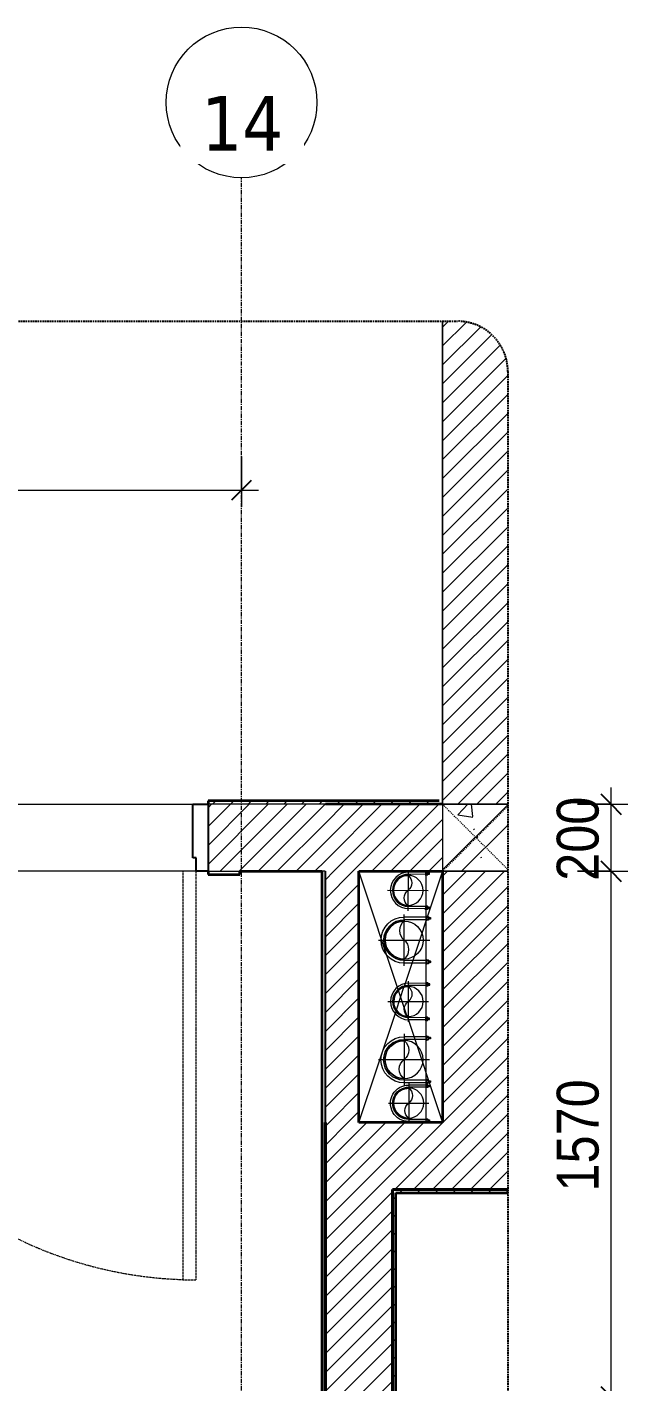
# Model space of a CAD drawing. Header units: millimetres. Extents: x 74302 to 149682, y -1785 to 49068.
# Drawn here: x 126395 to 128188, y 19762 to 23808 of the extents above; entities that cross this region are included whole.
import ezdxf

# ---------------------------------------------------------------- set-up
doc = ezdxf.new("R2010")
doc.units = ezdxf.units.MM
for name, pattern in [('Dash', [6, 3, -3]), ('Dash - Tight', [4.5, 3, -1.5]), ('Grid Line', [22.225, 12.7, -3.175, 3.175, -3.175]), ('Hidden', [7.14375, 4.7625, -2.38125]), ('IMPORT-CENTER _3_', [10.16, 6.35, -1.27, 1.27, -1.27])]:
    doc.linetypes.add(name, pattern=pattern)
for name, color, linetype, lineweight in [('0-3', 90, 'Continuous', 5), ('0-4', 7, 'Continuous', 18), ('A-ANNO-DIMS', 211, 'Continuous', 9), ('A-ANNO-DIMS-50', 211, 'Continuous', 9), ('A-DETL-GENF-2', 92, 'Dash - Tight', 18), ('A-DETL-GENF-3', 92, 'Hidden', 25), ('A-DOOR', 31, 'Continuous', 18), ('A-DOOR-FRAM', 31, 'Continuous', 25), ('A-FLOR', 192, 'Continuous', 18), ('A-WALL', 113, 'Continuous', 18), ('A-WALL-3', 113, 'Continuous', 35), ('A-WALL-PATT-2', 7, 'Continuous', 18), ('A-WALL-PATT-3', 111, 'Continuous', 18), ('G-IMPT', 8, 'Continuous', 18), ('G-IMPT-3', 8, 'IMPORT-CENTER _3_', 18), ('I-FURN', 30, 'Continuous', 18), ('I-FURN-1', 253, 'Continuous', 18), ('I-WALL-1', 250, 'Continuous', 35), ('I-WALL-3', 2, 'Continuous', 35), ('M-EQPM', 50, 'Continuous', 18), ('S-COLS', 52, 'Continuous', 18), ('S-COLS-1', 9, 'Continuous', 18), ('S-COLS-3', 52, 'Dash', 18), ('S-COLS-HDLN', 52, 'Dash', 18), ('S-GRID-1', 1, 'Grid Line', 9), ('S-GRID-IDEN', 1, 'Continuous', 9)]:
    doc.layers.add(name, color=color, linetype=linetype, lineweight=lineweight)
doc.styles.add('Tahoma_B', font='tahomabd.ttf', dxfattribs={"height": 162.5})
doc.styles.add('UTM Avo', font='', dxfattribs={"width": 0.9, "height": 125})
doc.styles.get('UTM Avo').set_extended_font_data('UTM Avo')
doc.dimstyles.new('1_Dim_chi_tiet_2_5', dxfattribs={"dimscale": 304.8, "dimtxt": 124.912619, "dimasz": 0.19685, "dimexe": 0.164042, "dimexo": 0.0625, "dimgap": 0.016404, "dimtad": 1, "dimdec": 0, "dimrnd": 5, "dimzin": 0, "dimdsep": 46, "dimtxsty": 'UTM Avo', "dimblk1": 'OBLIQUE', "dimblk2": 'OBLIQUE', "dimsah": 1, "dimcen": 0.09, "dimdle": 0.164042, "dimazin": 0, "dimtfac": 1, "dimtdec": 4, "dimtix": 1, "dimtmove": 0, "dimatfit": 3, "dimfxl": 0.328084, "dimfxlon": 1, "dimtvp": 1, "dimtolj": 1, "dimtzin": 0, "dimarcsym": 2})
pattern_1 = [(45, (0, 0), (-26.516504, 26.516504), [])]
pattern_2 = [(45, (8782.8, 0), (-28.284271, 28.284271), [])]
pattern_3 = [(50, (8782.8, 0), (364.3679, -31.8783), [38.1, -419.1]), (355, (8782.8, 0), (-70.4859, 382.1133), [30.48, -335.28]), (100.451, (8813.16, -2.66), (293.885, 350.2334), [32.38, -356.18]), (46.184, (8782.8, 101.6), (542.1585, -84.0858), [57.15, -628.65]), (96.636, (8828, 94.6), (474.805, 494.8554), [48.57, -534.27]), (351.184, (8782.8, 101.6), (474.8102, 494.85), [45.72, -502.92]), (21, (8833.6, 76.2), (303.2285, -204.53046), [38.1, -419.1]), (326, (8833.6, 76.2), (123.6039, 368.376), [30.48, -335.28]), (71.451, (8858.87, 59.16), (426.8341, 163.8427), [32.38, -356.18]), (37.5, (8782.8, 0), (6.17665, 169.11015), [3.353, -327.863, 3.353, -337.007, -336.55]), (37.5, (8782.8, 0), (6.17665, 169.11015), [-671.576, 3.353, -333.197]), (7.5, (8782.8, 0), (133.63888, 200.3615), [3.353, -190.703, 3.353, -320.243, -128.27]), (7.5, (8782.8, 0), (133.63888, 200.3615), [-517.652, 3.353, -124.917]), (327.5, (8669.52, 0), (271.18182, -11.45836), [3.353, -123.647, 3.353, -392.887, -525.78]), (327.5, (8669.52, 0), (271.18182, -11.45836), [-523.24, 3.353, -522.427]), (317.5, (8618.72, 0), (296.2585, 50.85285), [3.353, -161.747, 3.353, -259.791, -373.38]), (317.5, (8618.72, 0), (296.2585, 50.85285), [-428.244, 3.353, -370.027]), (45, (8782.8, 0), (-125.72359, 125.72359), []), (45, (8782.8, 190.5), (-125.72359, 125.72359), [])]

# ---------------------------------------------------------------- blocks, each defined once
blk = doc.blocks.new('TU QUAN AO-SUITE ROOM_3 - TU QUAN AO-SUITE ROOM_3-850635-TKCS_SẢNH - BẬC CẤP 5 - MẶT BẰNG')
at = {"layer": 'I-FURN-1'}
for p, q in [((-550, 1500), (-215.3, 1500)), ((-215.3, 1500), (-550, 1500)), ((-215.3, 1476), (-526, 1476)), ((-526, 1476), (-526, 600)), ((-526, 1476), (-526, 24)), ((-287, 576), (-287, 1476)), ((-263, 576), (-263, 1476)), ((-480.1, 1386.9), (-480.1, 1398.9)), ((-480.1, 1398.9), (-215.3, 1398.9)), ((-480.1, 1386.9), (-480.1, 1398.9)), ((-215.3, 1386.9), (-480.1, 1386.9)), ((-480.1, 1320.5), (-480.1, 1332.5)), ((-480.1, 1332.5), (-215.3, 1332.5)), ((-480.1, 1320.5), (-480.1, 1332.5)), ((-215.3, 1320.5), (-480.1, 1320.5)), ((-478.3, 1178.1), (-215.3, 1248.6)), ((-215.3, 1236.2), (-475.2, 1166.5)), ((-475.2, 1166.5), (-478.3, 1178.1)), ((-478.3, 1086.9), (-215.3, 1157.4)), ((-215.3, 1145), (-475.2, 1075.3)), ((-475.2, 1075.3), (-478.3, 1086.9)), ((-480.1, 1035.3), (-480.1, 1047.3)), ((-480.1, 1047.3), (-215.3, 1047.3)), ((-480.1, 1035.3), (-480.1, 1047.3)), ((-215.3, 1035.3), (-480.1, 1035.3)), ((-480.1, 965.8), (-480.1, 977.8)), ((-480.1, 977.8), (-215.3, 977.8)), ((-480.1, 965.8), (-480.1, 977.8)), ((-215.3, 965.8), (-480.1, 965.8)), ((-480.1, 908.6), (-480.1, 920.6)), ((-480.1, 920.6), (-215.3, 920.6)), ((-480.1, 908.6), (-480.1, 920.6)), ((-215.3, 908.6), (-480.1, 908.6)), ((-475.2, 865.5), (-478.3, 853.9)), ((-478.3, 853.9), (-215.3, 783.4)), ((-215.3, 795.8), (-475.2, 865.5)), ((-478.3, 603.1), (-215.3, 673.6)), ((-215.3, 661.2), (-475.2, 591.5)), ((-526, 24), (-526, 600)), ((-475.2, 591.5), (-478.3, 603.1)), ((-478.3, 511.9), (-215.3, 582.4)), ((-215.3, 570), (-475.2, 500.3)), ((-287, 24), (-287, 576)), ((-263, 24), (-263, 576)), ((-475.2, 500.3), (-478.3, 511.9)), ((-478.3, 423.1), (-215.3, 493.6)), ((-215.3, 481.2), (-475.2, 411.5)), ((-475.2, 411.5), (-478.3, 423.1)), ((-480.1, 368.4), (-480.1, 356.4)), ((-215.3, 368.4), (-480.1, 368.4)), ((-480.1, 356.4), (-215.3, 356.4)), ((-480.1, 311.2), (-480.1, 299.2)), ((-215.3, 311.2), (-480.1, 311.2)), ((-480.1, 299.2), (-215.3, 299.2)), ((-480.1, 241.7), (-480.1, 229.7)), ((-215.3, 241.7), (-480.1, 241.7)), ((-480.1, 229.7), (-215.3, 229.7)), ((-475.2, 192.7), (-478.3, 181.1)), ((-478.3, 181.1), (-215.3, 110.6)), ((-215.3, 123), (-475.2, 192.7)), ((-526, 24), (-215.3, 24))]:
    blk.add_line(p, q, dxfattribs=at)
blk = doc.blocks.new('NCV_TKTC_TANG 1_rvt-4-TKCS_SẢNH - BẬC CẤP 5 - MẶT BẰNG')
at = {"layer": 'A-WALL-PATT-2'}
h = blk.add_hatch(dxfattribs=at)
h.set_pattern_fill('FP_4', color=256, style=0, pattern_type=2)
h.set_pattern_definition(pattern_1)
h.paths.add_polyline_path([(119047.3, 20326.9), (119047.3, 20336.9), (118702.6, 20336.9), (118702.6, 20326.9), (118712.6, 20326.9)])
h = blk.add_hatch(dxfattribs=at)
h.set_pattern_fill('FP_4', color=256, style=0, pattern_type=2)
h.set_pattern_definition(pattern_1)
h.paths.add_polyline_path([(118712.6, 17436.9), (118712.6, 20326.9), (118702.6, 20326.9), (118702.6, 17436.9)])
h = blk.add_hatch(dxfattribs=at)
h.set_pattern_fill('FP_4', color=256, style=0, pattern_type=2)
h.set_pattern_definition(pattern_1)
h.paths.add_polyline_path([(119047.3, 17436.9), (119047.3, 17446.9), (118712.6, 17446.9), (118712.6, 17436.9)])
at = {"layer": 'I-WALL-1'}
for p, q in [((119047.3, 20336.9), (118702.6, 20336.9)), ((118702.6, 20336.9), (118702.6, 20326.9)), ((118702.6, 20326.9), (118702.6, 17436.9)), ((118712.6, 20326.9), (119047.3, 20326.9)), ((118712.6, 17446.9), (118712.6, 20326.9)), ((119047.3, 17446.9), (118712.6, 17446.9)), ((118702.6, 17436.9), (118712.6, 17436.9)), ((118712.6, 17436.9), (119047.3, 17436.9))]:
    blk.add_line(p, q, dxfattribs=at)
at = {"layer": 'I-FURN'}
blk.add_blockref('TU QUAN AO-SUITE ROOM_3 - TU QUAN AO-SUITE ROOM_3-850635-TKCS_SẢNH - BẬC CẤP 5 - MẶT BẰNG', (119262.6, 17446.9), dxfattribs=at)
blk = doc.blocks.new('TKTC_XREF_251221_MB TANG 1 - TKTC_XREF_260130_MB TANG 1_dwg_CUM U_DN100-4202112-TKCS_SẢNH - BẬC CẤP 5 - MẶT BẰNG')
at = {"layer": 'G-IMPT'}
blk.add_hatch(color=256, dxfattribs=at).paths.add_polyline_path([(0, 61), (0, 57), (14.8, 55.1), (28.5, 49.4), (40.3, 40.3), (49.4, 28.5), (55.1, 14.8), (57, 0), (55.1, -14.8), (49.4, -28.5), (40.3, -40.3), (28.5, -49.4), (14.8, -55.1), (0, -57), (0, -61), (15.8, -58.9), (30.5, -52.8), (43.1, -43.1), (52.8, -30.5), (58.9, -15.8), (61, 0), (58.9, 15.8), (52.8, 30.5), (43.1, 43.1), (30.5, 52.8), (15.8, 58.9)])
for p, q in [((-79.1, 66.6), (-79.1, 63.4)), ((-76.6, 66.6), (-76.6, 63.4)), ((-74.6, 66.6), (-74.6, 63.4)), ((-72.7, 69.3), (-72.7, 60.7)), ((-66.9, 67.9), (-71.7, 67.9)), ((-66.9, 62.1), (-71.7, 62.1)), ((-65, 69), (0, 69)), ((-79.1, -63.4), (-79.1, -66.6)), ((-76.6, -63.4), (-76.6, -66.6)), ((-74.6, -63.4), (-74.6, -66.6)), ((-72.7, -60.7), (-72.7, -69.3)), ((-66.9, -62.1), (-71.7, -62.1)), ((-66.9, -67.9), (-71.7, -67.9)), ((-65, -69), (0, -69))]:
    blk.add_line(p, q, dxfattribs=at)
at = {"layer": 'G-IMPT', "flags": 128}
for points in [[(-72.7, 67.6), (-78.1, 67.6), (-78.1, 62.4), (-72.7, 62.4)], [(-71.7, 59.2), (-66.9, 59.2), (-66.9, 70.8), (-71.7, 70.8)], [(-66.9, 70.8), (-66.9, 72.7), (-65, 72.7), (-65, 57.3), (-66.9, 57.3), (-66.9, 59.2)], [(-65, 61), (0, 61), (0, 57)], [(-72.7, -62.4), (-78.1, -62.4), (-78.1, -67.6), (-72.7, -67.6)], [(-71.7, -70.8), (-66.9, -70.8), (-66.9, -59.2), (-71.7, -59.2)], [(-66.9, -59.2), (-66.9, -57.3), (-65, -57.3), (-65, -72.7), (-66.9, -72.7), (-66.9, -70.8)], [(-65, -61), (0, -61), (0, -57)]]:
    blk.add_lwpolyline(points, dxfattribs=at)
at = {"layer": 'G-IMPT'}
for centre, radius, start, end in [((-78.1, 66.6), 0.96, 90, 180), ((-78.1, 63.4), 0.96, 180, 270), ((-71.1, 69.3), 1.56, 112.6199, 247.3801), ((-67.9, 65), 4.8, 143.1301, 216.8699), ((-71.1, 60.7), 1.56, 112.6199, 247.3801), ((0, 0), 69, 270, 90), ((0, 0), 61, 270, 90), ((0, 0), 57, 270, 90), ((-78.1, -63.4), 0.96, 90, 180), ((-78.1, -66.6), 0.96, 180, 270), ((-71.1, -60.7), 1.56, 112.6199, 247.3801), ((-67.9, -65), 4.8, 143.1301, 216.8699), ((-71.1, -69.3), 1.56, 112.6199, 247.3801)]:
    blk.add_arc(centre, radius, start, end, dxfattribs=at)
blk = doc.blocks.new('TKTC_XREF_251221_MB TANG 1 - TKTC_XREF_260130_MB TANG 1_dwg_$cc-4202113-TKCS_SẢNH - BẬC CẤP 5 - MẶT BẰNG')
at = {"layer": 'G-IMPT'}
blk.add_circle((0, 0), 0.5, dxfattribs=at)
for centre, radius, start, end in [((0, 0), 0.5, 90, 270), ((0.188, 0.25), 0.313, 126.8699, 233.1301), ((-0.188, -0.25), 0.313, 306.8699, 53.1301)]:
    blk.add_arc(centre, radius, start, end, dxfattribs=at)
at = {"layer": 'G-IMPT-3'}
for p, q in [((0, -0.634), (0, 0.673)), ((-0.673, 0), (0.673, 0))]:
    blk.add_line(p, q, dxfattribs=at)
blk = doc.blocks.new('TKTC_XREF_251221_MB TANG 1 - TKTC_XREF_260130_MB TANG 1_dwg_$cc-4202114-TKCS_SẢNH - BẬC CẤP 5 - MẶT BẰNG')
at = {"layer": 'G-IMPT'}
blk.add_circle((0, 0), 0.5, dxfattribs=at)
for centre, radius, start, end in [((0, 0), 0.5, 90, 270), ((0.188, 0.25), 0.313, 126.8699, 233.1301), ((-0.188, -0.25), 0.313, 306.8699, 53.1301)]:
    blk.add_arc(centre, radius, start, end, dxfattribs=at)
at = {"layer": 'G-IMPT-3'}
for p, q in [((0, -0.673), (0, 0.673)), ((-0.673, 0), (0.673, 0))]:
    blk.add_line(p, q, dxfattribs=at)
blk = doc.blocks.new('TKTC_XREF_251221_MB TANG 1 - TKTC_XREF_260130_MB TANG 1_dwg_CUM U_DN100-4202115-TKCS_SẢNH - BẬC CẤP 5 - MẶT BẰNG')
at = {"layer": 'G-IMPT'}
blk.add_hatch(color=256, dxfattribs=at).paths.add_polyline_path([(0, -61), (0, -57), (14.8, -55.1), (28.5, -49.4), (40.3, -40.3), (49.4, -28.5), (55.1, -14.8), (57, 0), (55.1, 14.8), (49.4, 28.5), (40.3, 40.3), (28.5, 49.4), (14.8, 55.1), (0, 57), (0, 61), (15.8, 58.9), (30.5, 52.8), (43.1, 43.1), (52.8, 30.5), (58.9, 15.8), (61, 0), (58.9, -15.8), (52.8, -30.5), (43.1, -43.1), (30.5, -52.8), (15.8, -58.9)])
for p, q in [((-79.1, 66.6), (-79.1, 63.4)), ((-76.6, 66.6), (-76.6, 63.4)), ((-74.6, 66.6), (-74.6, 63.4)), ((-72.7, 69.3), (-72.7, 60.7)), ((-66.9, 67.9), (-71.7, 67.9)), ((-66.9, 62.1), (-71.7, 62.1)), ((-65, 69), (0, 69)), ((-79.1, -63.4), (-79.1, -66.6)), ((-76.6, -63.4), (-76.6, -66.6)), ((-74.6, -63.4), (-74.6, -66.6)), ((-72.7, -60.7), (-72.7, -69.3)), ((-66.9, -62.1), (-71.7, -62.1)), ((-66.9, -67.9), (-71.7, -67.9)), ((-65, -69), (0, -69))]:
    blk.add_line(p, q, dxfattribs=at)
at = {"layer": 'G-IMPT', "flags": 128}
for points in [[(-72.7, 67.6), (-78.1, 67.6), (-78.1, 62.4), (-72.7, 62.4)], [(-71.7, 59.2), (-66.9, 59.2), (-66.9, 70.8), (-71.7, 70.8)], [(-66.9, 70.8), (-66.9, 72.7), (-65, 72.7), (-65, 57.3), (-66.9, 57.3), (-66.9, 59.2)], [(-65, 61), (0, 61), (0, 57)], [(-72.7, -62.4), (-78.1, -62.4), (-78.1, -67.6), (-72.7, -67.6)], [(-71.7, -70.8), (-66.9, -70.8), (-66.9, -59.2), (-71.7, -59.2)], [(-66.9, -59.2), (-66.9, -57.3), (-65, -57.3), (-65, -72.7), (-66.9, -72.7), (-66.9, -70.8)], [(-65, -61), (0, -61), (0, -57)]]:
    blk.add_lwpolyline(points, dxfattribs=at)
at = {"layer": 'G-IMPT'}
for centre, radius, start, end in [((-78.1, 66.6), 0.96, 90, 180), ((-78.1, 63.4), 0.96, 180, 270), ((-71.1, 69.3), 1.56, 112.6199, 247.3801), ((-67.9, 65), 4.8, 143.1301, 216.8699), ((-71.1, 60.7), 1.56, 112.6199, 247.3801), ((0, 0), 69, 270, 90), ((0, 0), 61, 270, 90), ((0, 0), 57, 270, 90), ((-78.1, -63.4), 0.96, 90, 180), ((-78.1, -66.6), 0.96, 180, 270), ((-71.1, -60.7), 1.56, 112.6199, 247.3801), ((-67.9, -65), 4.8, 143.1301, 216.8699), ((-71.1, -69.3), 1.56, 112.6199, 247.3801)]:
    blk.add_arc(centre, radius, start, end, dxfattribs=at)
blk = doc.blocks.new('TKTC_XREF_251221_MB TANG 1 - TKTC_XREF_260130_MB TANG 1_dwg_$cc-4202111-TKCS_SẢNH - BẬC CẤP 5 - MẶT BẰNG')
at = {"layer": 'G-IMPT'}
blk.add_circle((0, 0), 0.5, dxfattribs=at)
for centre, radius, start, end in [((0, 0), 0.5, 90, 270), ((0.188, 0.25), 0.313, 126.8699, 233.1301), ((-0.188, -0.25), 0.313, 306.8699, 53.1301)]:
    blk.add_arc(centre, radius, start, end, dxfattribs=at)
at = {"layer": 'G-IMPT-3'}
for p, q in [((0, -0.673), (0, 0.673)), ((-0.673, 0), (0.673, 0))]:
    blk.add_line(p, q, dxfattribs=at)
blk = doc.blocks.new('TKTC_XREF_251221_MB TANG 1 - TKTC_XREF_260130_MB TANG 1_dwg_$cc-4202116-TKCS_SẢNH - BẬC CẤP 5 - MẶT BẰNG')
at = {"layer": 'G-IMPT'}
blk.add_circle((0, 0), 0.5, dxfattribs=at)
for centre, radius, start, end in [((0, 0), 0.5, 90, 270), ((0.188, 0.25), 0.313, 126.8699, 233.1301), ((-0.188, -0.25), 0.313, 306.8699, 53.1301)]:
    blk.add_arc(centre, radius, start, end, dxfattribs=at)
at = {"layer": 'G-IMPT-3'}
for p, q in [((0, -0.673), (0, 0.673)), ((-0.673, 0), (0.673, 0))]:
    blk.add_line(p, q, dxfattribs=at)
blk = doc.blocks.new('TKTC_XREF_251221_MB TANG 1 - TKTC_XREF_260130_MB TANG 1_dwg_CUM U_DN100-V46-TKCS_SẢNH - BẬC CẤP 5 - MẶT BẰNG')
at = {"layer": 'G-IMPT'}
blk.add_hatch(color=256, dxfattribs=at).paths.add_polyline_path([(0, -61), (0, -57), (14.8, -55.1), (28.5, -49.4), (40.3, -40.3), (49.4, -28.5), (55.1, -14.8), (57, 0), (54.6, 15.9), (49.4, 28.5), (40.3, 40.3), (28.5, 49.4), (14.8, 55.1), (0, 57), (0, 61), (15.8, 58.9), (30.5, 52.8), (43.1, 43.1), (52.8, 30.5), (58.9, 15.8), (61, 0), (58.9, -15.8), (52.8, -30.5), (43.1, -43.1), (30.5, -52.8), (15.8, -58.9)])
for p, q in [((-79.1, 66.6), (-79.1, 63.4)), ((-76.6, 66.6), (-76.6, 63.4)), ((-74.6, 66.6), (-74.6, 63.4)), ((-72.7, 69.3), (-72.7, 60.7)), ((-66.9, 67.9), (-71.7, 67.9)), ((-66.9, 62.1), (-71.7, 62.1)), ((-65, 69), (0, 69)), ((-79.1, -63.4), (-79.1, -66.6)), ((-76.6, -63.4), (-76.6, -66.6)), ((-74.6, -63.4), (-74.6, -66.6)), ((-72.7, -60.7), (-72.7, -69.3)), ((-66.9, -62.1), (-71.7, -62.1)), ((-66.9, -67.9), (-71.7, -67.9)), ((-66.9, -72.6), (-66.9, -70.8)), ((-65, -69), (0, -69))]:
    blk.add_line(p, q, dxfattribs=at)
at = {"layer": 'G-IMPT', "flags": 128}
for points in [[(-72.7, 67.6), (-78.1, 67.6), (-78.1, 62.4), (-72.7, 62.4)], [(-71.7, 59.2), (-66.9, 59.2), (-66.9, 70.8), (-71.7, 70.8)], [(-66.9, 70.8), (-66.9, 72.7), (-65, 72.7), (-65, 57.3), (-66.9, 57.3), (-66.9, 59.2)], [(-65, 61), (0, 61), (0, 57)], [(-72.7, -62.4), (-78.1, -62.4), (-78.1, -67.6), (-72.7, -67.6)], [(-71.7, -70.8), (-66.9, -70.8), (-66.9, -59.2), (-71.7, -59.2)], [(-66.9, -59.2), (-66.9, -57.3), (-65, -57.3), (-65, -72.6)], [(-65, -61), (0, -61), (0, -57)]]:
    blk.add_lwpolyline(points, dxfattribs=at)
at = {"layer": 'G-IMPT'}
for centre, radius, start, end in [((-78.1, 66.6), 0.96, 90, 180), ((-78.1, 63.4), 0.96, 180, 270), ((-71.1, 69.3), 1.56, 112.6199, 247.3801), ((-67.9, 65), 4.8, 143.1301, 216.8699), ((-71.1, 60.7), 1.56, 112.6199, 247.3801), ((0, 0), 69, 270, 90), ((0, 0), 61, 270, 90), ((0, 0), 57, 270, 90), ((-78.1, -63.4), 0.96, 90, 180), ((-78.1, -66.6), 0.96, 180, 270), ((-71.1, -60.7), 1.56, 112.6199, 247.3801), ((-67.9, -65), 4.8, 143.1301, 216.8699), ((-71.1, -69.3), 1.56, 112.6199, 247.3801)]:
    blk.add_arc(centre, radius, start, end, dxfattribs=at)
blk = doc.blocks.new('TKTC_XREF_251221_MB TANG 1 - TKTC_XREF_260130_MB TANG 1_dwg_$cc-4202121-TKCS_SẢNH - BẬC CẤP 5 - MẶT BẰNG')
at = {"layer": 'G-IMPT'}
blk.add_circle((0, 0), 0.5, dxfattribs=at)
for centre, radius, start, end in [((0, 0), 0.5, 90, 270), ((0.188, 0.25), 0.313, 126.8699, 233.1301), ((-0.188, -0.25), 0.313, 306.8699, 53.1301)]:
    blk.add_arc(centre, radius, start, end, dxfattribs=at)
at = {"layer": 'G-IMPT-3'}
for p, q in [((0, -0.673), (0, 0.645)), ((-0.673, 0), (0.673, 0))]:
    blk.add_line(p, q, dxfattribs=at)
blk = doc.blocks.new('TKTC_XREF_251221_MB TANG 1 - TKTC_XREF_260130_MB TANG 1_dwg-4202109-TKCS_SẢNH - BẬC CẤP 5 - MẶT BẰNG')
at = {"layer": 'G-IMPT'}
blk.add_line((-84299.2, -380809.7), (-84299.2, -380059.8), dxfattribs=at)
at = {"layer": 'G-IMPT', "flags": 128}
blk.add_lwpolyline([(-84299.2, -380059.8), (-84349, -380059.8), (-84349, -380809.7)], dxfattribs=at)
at = {"extrusion": (0, 0, -1)}
for name, p, xscale, yscale, zscale, rotation in [('TKTC_XREF_251221_MB TANG 1 - TKTC_XREF_260130_MB TANG 1_dwg_$cc-4202113-TKCS_SẢNH - BẬC CẤP 5 - MẶT BẰNG', (84402.6, -380116.8), 90.00000000005107, 90.00000000005107, -90.00000000005109, 180.3740267799373), ('TKTC_XREF_251221_MB TANG 1 - TKTC_XREF_260130_MB TANG 1_dwg_CUM U_DN100-4202115-TKCS_SẢNH - BẬC CẤP 5 - MẶT BẰNG', (84413.8, -380265.2), 0.9974999999999965, 0.9974999999999965, -0.9974999999999965, 0.0009913385626578414), ('TKTC_XREF_251221_MB TANG 1 - TKTC_XREF_260130_MB TANG 1_dwg_$cc-4202116-TKCS_SẢNH - BẬC CẤP 5 - MẶT BẰNG', (84402, -380448.6), 90.00000000005107, 90.00000000005107, -90.00000000005109, 180.3740267799373), ('TKTC_XREF_251221_MB TANG 1 - TKTC_XREF_260130_MB TANG 1_dwg_$cc-4202111-TKCS_SẢNH - BẬC CẤP 5 - MẶT BẰNG', (84414.3, -380621.9), 113.7150000000091, 113.7150000000091, -113.7150000000091, 179.9990086636432), ('TKTC_XREF_251221_MB TANG 1 - TKTC_XREF_260130_MB TANG 1_dwg_CUM U_DN100-4202115-TKCS_SẢNH - BẬC CẤP 5 - MẶT BẰNG', (84414.3, -380622.8), 0.9975000000000005, 0.9975000000000005, -0.9975000000000005, 0.000991338195008684), ('TKTC_XREF_251221_MB TANG 1 - TKTC_XREF_260130_MB TANG 1_dwg_$cc-4202121-TKCS_SẢNH - BẬC CẤP 5 - MẶT BẰNG', (84400.4, -380751.8), 89.77500000000572, 89.77500000000572, -89.77500000000572, 180.0009685526747), ('TKTC_XREF_251221_MB TANG 1 - TKTC_XREF_260130_MB TANG 1_dwg_CUM U_DN100-V46-TKCS_SẢNH - BẬC CẤP 5 - MẶT BẰNG', (84400.4, -380752.5), 0.7875000000000006, 0.7875000000000006, -0.7875000000000006, 0.002951227274326912)]:
    blk.add_blockref(name, p, dxfattribs=dict(at, xscale=xscale, yscale=yscale, zscale=zscale, rotation=rotation))
for name, p, xscale, yscale, zscale, rotation in [('TKTC_XREF_251221_MB TANG 1 - TKTC_XREF_260130_MB TANG 1_dwg_CUM U_DN100-4202112-TKCS_SẢNH - BẬC CẤP 5 - MẶT BẰNG', (-84400.7, -380116.8), 0.7894736842105242, 0.7894736842105242, 0.7894736842105242, 179.6259732184666), ('TKTC_XREF_251221_MB TANG 1 - TKTC_XREF_260130_MB TANG 1_dwg_$cc-4202114-TKCS_SẢNH - BẬC CẤP 5 - MẶT BẰNG', (-84413.8, -380265.2), 113.7150000000092, 113.7150000000092, 113.7150000000092, 359.9990086636432), ('TKTC_XREF_251221_MB TANG 1 - TKTC_XREF_260130_MB TANG 1_dwg_CUM U_DN100-4202112-TKCS_SẢNH - BẬC CẤP 5 - MẶT BẰNG', (-84400.1, -380448.6), 0.7894736842105242, 0.7894736842105242, 0.7894736842105242, 179.6259732184666)]:
    blk.add_blockref(name, p, dxfattribs=dict(xscale=xscale, yscale=yscale, zscale=zscale, rotation=rotation))
blk = doc.blocks.new('TKTC_XREF_251221_MB TANG 1 - TKTC_XREF_251221_MB TANG 1-2038492-TKCS_SẢNH - BẬC CẤP 5 - MẶT BẰNG')
blk.add_blockref('TKTC_XREF_251221_MB TANG 1 - TKTC_XREF_260130_MB TANG 1_dwg-4202109-TKCS_SẢNH - BẬC CẤP 5 - MẶT BẰNG', (169499.1, 384109.7))
blk = doc.blocks.new('FD_01 - FD_01-1200x2200mm-1787918-TKCS_SẢNH - BẬC CẤP 5 - MẶT BẰNG')
at = {"layer": 'A-DETL-GENF-2'}
for p, q in [((610, -100), (570, -100)), ((570, -100), (570, -1320)), ((610, -1320), (610, -100)), ((570, -1320), (610, -1320))]:
    blk.add_line(p, q, dxfattribs=at)
blk.add_arc((610, -100), 1220, 180, 268.1211, dxfattribs=at)
at = {"layer": 'A-DOOR-FRAM'}
for p, q in [((-645, 100), (-600, 100)), ((-645, -100), (-645, 100)), ((-600, 100), (-600, -60)), ((600, 100), (645, 100)), ((600, -60), (600, 100)), ((645, 100), (645, -100)), ((-600, -60), (-610, -60)), ((-610, -60), (-610, -100)), ((610, -60), (600, -60)), ((610, -100), (610, -60)), ((-610, -100), (-645, -100)), ((645, -100), (610, -100))]:
    blk.add_line(p, q, dxfattribs=at)
blk = doc.blocks.new('G1_SOF - BO TRU - 200x200-V49-TKCS_SẢNH - BẬC CẤP 5 - MẶT BẰNG')
at = {"layer": 'S-COLS-HDLN'}
for p, q in [((-94.7, -94.7), (100, 100)), ((100, -100), (-94.7, 94.7))]:
    blk.add_line(p, q, dxfattribs=at)
blk = doc.blocks.new('BORDER VIEW - BORDER VIEW-2199643-TKCS_SẢNH - BẬC CẤP 5 - MẶT BẰNG')
at = {"layer": 'A-DETL-GENF-3'}
for p, q in [((150, 6502.6), (3753.8, 6502.6)), ((3903.8, 6352.6), (3903.8, 150))]:
    blk.add_line(p, q, dxfattribs=at)
blk.add_arc((3753.8, 6352.6), 150, 0, 90, dxfattribs=at)
blk = doc.blocks.new('Grid - M_Grid Head - Circle-353313-TKCS_SẢNH - BẬC CẤP 5 - MẶT BẰNG')
at = {"layer": 'S-GRID-IDEN'}
blk.add_circle((0, 0), 4.5, dxfattribs=at)
blk = doc.blocks.new('DIMBLOCK33-TKCS_SẢNH - BẬC CẤP 5 - MẶT BẰNG')
at = {"layer": 'A-ANNO-DIMS-50'}
for p, q in [((127035.4, 22525.4), (127035.4, 22375.4)), ((127035.4, 22425.4), (127035.4, 22525.4)), ((125085.4, 22325.4), (125085.4, 22475.4)), ((125035.4, 22425.4), (127085.4, 22425.4)), ((125085.4, 22425.4), (125085.4, 22325.4))]:
    blk.add_line(p, q, dxfattribs=at)
at = {"layer": 'A-ANNO-DIMS-50', "lineweight": 25}
for p, q in [((125085.4, 22425.4), (125055.4, 22395.4)), ((125085.4, 22425.4), (125115.4, 22455.4)), ((127035.4, 22425.4), (127005.4, 22395.4)), ((127035.4, 22425.4), (127065.4, 22455.4))]:
    blk.add_line(p, q, dxfattribs=at)
at = {"layer": 'A-ANNO-DIMS-50', "color": 0, "insert": (125889.2, 22587.8), "char_height": 125, "width": 410.824, "attachment_point": 1, "line_spacing_factor": 1.110334, "style": 'UTM Avo'}
blk.add_mtext('1950', dxfattribs=at)
blk = doc.blocks.new('_Oblique')
at = {"color": 0, "linetype": 'ByBlock', "lineweight": -2}
blk.add_line((-0.5, -0.5), (0.5, 0.5), dxfattribs=at)
blk = doc.blocks.new('DIMBLOCK35-TKCS_SẢNH - BẬC CẤP 5 - MẶT BẰNG')
at = {"layer": 'A-ANNO-DIMS-50'}
for p, q in [((128038.4, 21286.9), (128188.4, 21286.9)), ((128138.4, 21286.9), (128038.4, 21286.9)), ((128138.4, 19716.9), (128138.4, 21286.9)), ((128038.4, 19716.9), (128188.4, 19716.9)), ((128138.4, 19716.9), (128038.4, 19716.9))]:
    blk.add_line(p, q, dxfattribs=at)
at = {"layer": 'A-ANNO-DIMS-50', "lineweight": 25}
for p, q in [((128138.4, 21286.9), (128108.4, 21316.9)), ((128138.4, 21286.9), (128168.4, 21256.9)), ((128138.4, 19716.9), (128108.4, 19746.9)), ((128138.4, 19716.9), (128168.4, 19686.9))]:
    blk.add_line(p, q, dxfattribs=at)
at = {"layer": 'A-ANNO-DIMS-50', "color": 0, "insert": (127976, 20330.8), "char_height": 125, "width": 410.824, "attachment_point": 1, "rotation": 90, "line_spacing_factor": 1.110334, "style": 'UTM Avo'}
blk.add_mtext('1570', dxfattribs=at)
blk = doc.blocks.new('DIMBLOCK36-TKCS_SẢNH - BẬC CẤP 5 - MẶT BẰNG')
at = {"layer": 'A-ANNO-DIMS-50'}
for p, q in [((128138.4, 21286.9), (128138.4, 21536.9)), ((128038.4, 21486.9), (128188.4, 21486.9)), ((128138.4, 21486.9), (128038.4, 21486.9)), ((128038.4, 21286.9), (128188.4, 21286.9)), ((128138.4, 21286.9), (128038.4, 21286.9))]:
    blk.add_line(p, q, dxfattribs=at)
at = {"layer": 'A-ANNO-DIMS-50', "lineweight": 25}
for p, q in [((128138.4, 21486.9), (128108.4, 21516.9)), ((128138.4, 21486.9), (128168.4, 21456.9)), ((128138.4, 21286.9), (128108.4, 21316.9)), ((128138.4, 21286.9), (128168.4, 21256.9))]:
    blk.add_line(p, q, dxfattribs=at)
at = {"layer": 'A-ANNO-DIMS-50', "color": 0, "insert": (127976, 21258.6), "char_height": 125, "width": 308.118, "attachment_point": 1, "rotation": 90, "line_spacing_factor": 1.110334, "style": 'UTM Avo'}
blk.add_mtext('200', dxfattribs=at)

msp = doc.modelspace()

# ---------------------------------------------------------------- hatches: boundary and pattern name
at = {"layer": 'A-WALL-PATT-3'}
h = msp.add_hatch(dxfattribs=at)
h.set_pattern_fill('FP_1', color=256, style=0, pattern_type=2)
h.set_pattern_definition(pattern_2)
h.paths.add_polyline_path([(127718.9, 21486.9), (127830.1, 21486.9), (127830.1, 22779.5), (127825, 22818.4), (127810, 22854.5), (127786.2, 22885.6), (127755.1, 22909.4), (127718.9, 22924.4), (127680.1, 22929.5), (127635.4, 22929.5), (127635.4, 21486.9), (127680.1, 21486.9)])
h = msp.add_hatch(dxfattribs=at)
h.set_pattern_fill('FP_4', color=256, style=0, pattern_type=2)
h.set_pattern_definition([(45, (8782.8, 0), (-26.516504, 26.516504), [])])
h.paths.add_polyline_path([(125085.4, 21486.9), (125645.3, 21486.9), (125645.3, 21496.9), (124985.4, 21496.9), (124985.4, 21486.9)])
h.paths.add_polyline_path([(126935.3, 21486.9), (127625.3, 21486.9), (127625.3, 21496.9), (126935.3, 21496.9)])
h = msp.add_hatch(dxfattribs=at)
h.set_pattern_fill('FP_1', color=256, style=0, pattern_type=2)
h.set_pattern_definition(pattern_2)
h.paths.add_polyline_path([(125090.4, 21286.9), (125645.3, 21286.9), (125645.3, 21486.9), (125085.4, 21486.9), (125085.4, 21286.9)])
h.paths.add_polyline_path([(126935.3, 21286.9), (127285.4, 21286.9), (127285.4, 21486.9), (126935.3, 21486.9), (126935.3, 21326.9)])
h = msp.add_hatch(dxfattribs=at)
h.set_pattern_fill('FP_1', color=256, style=0, pattern_type=2)
h.set_pattern_definition(pattern_2)
h.paths.add_polyline_path([(127635.4, 21286.9), (127635.4, 21486.9), (127285.4, 21486.9), (127285.4, 21286.9), (127610.2, 21286.9)])
h = msp.add_hatch(dxfattribs=at)
h.set_pattern_fill('FP_1', color=256, style=0, pattern_type=2)
h.set_pattern_definition(pattern_2)
h.paths.add_polyline_path([(127385.4, 20536.9), (127385.4, 21286.9), (127285.4, 21286.9), (127285.4, 20536.9)])
h = msp.add_hatch(dxfattribs=at)
h.set_pattern_fill('FP_1', color=256, style=0, pattern_type=2)
h.set_pattern_definition(pattern_2)
h.paths.add_polyline_path([(127830.1, 20536.9), (127830.1, 21286.9), (127635.4, 21286.9), (127635.4, 20536.9)])
h = msp.add_hatch(dxfattribs=at)
h.set_pattern_fill('FP_1', color=256, style=0, pattern_type=2)
h.set_pattern_definition(pattern_2)
h.paths.add_polyline_path([(127830.1, 20336.9), (127830.1, 20536.9), (127285.4, 20536.9), (127285.4, 20336.9), (127485.4, 20336.9)])
h = msp.add_hatch(dxfattribs=at)
h.set_pattern_fill('FP_1', color=256, style=0, pattern_type=2)
h.set_pattern_definition(pattern_2)
h.paths.add_polyline_path([(127485.4, 17226.9), (127485.4, 17236.9), (127285.4, 17236.9), (127285.4, 17226.9)])
h.paths.add_polyline_path([(127485.4, 17436.9), (127485.4, 20336.9), (127285.4, 20336.9), (127285.4, 17436.9)])
at = {"layer": 'S-COLS-1'}
h = msp.add_hatch(dxfattribs=at)
h.set_pattern_fill('FP_5', color=256, style=0, pattern_type=2)
h.set_pattern_definition(pattern_3)
h.paths.add_polyline_path([(127830.1, 21286.9), (127830.1, 21486.9), (127635.4, 21486.9), (127635.4, 21286.9)])
h = msp.add_hatch(dxfattribs=at)
h.set_pattern_fill('FP_5', color=256, style=0, pattern_type=2)
h.set_pattern_definition(pattern_3)
h.paths.add_polyline_path([(127830.1, 21286.9), (127830.1, 21486.9), (127635.4, 21486.9), (127635.4, 21286.9)])

# ---------------------------------------------------------------- linework, layer by layer
at = {"layer": '0-4'}
for p, q in [((127503.1, 20934.3), (127385.4, 21286.9)), ((127521.4, 20944.3), (127635.4, 21285.7)), ((127497.5, 20872.8), (127520.1, 20940.4)), ((127504.2, 20931.2), (127503.1, 20934.3)), ((127530, 20853.6), (127504.2, 20931.2)), ((127520.1, 20940.4), (127521.4, 20944.3)), ((127385.4, 20536.9), (127496.3, 20869.2)), ((127496.3, 20869.2), (127497.5, 20872.8)), ((127531.2, 20850.3), (127530, 20853.6)), ((127635.4, 20538.2), (127531.2, 20850.3))]:
    msp.add_line(p, q, dxfattribs=at)
at = {"layer": 'A-FLOR'}
for p, q in [((127635.3, 21486.9), (127635.3, 22929.5)), ((126900.3, 21286.9), (125680.3, 21286.9))]:
    msp.add_line(p, q, dxfattribs=at)
at = {"layer": 'A-WALL'}
for p, q in [((127635.4, 22929.5), (127635.4, 21286.9)), ((125690.3, 21486.9), (126890.3, 21486.9)), ((127285.4, 21486.9), (126935.3, 21486.9)), ((127635.4, 21486.9), (127830.1, 21486.9)), ((126935.3, 21286.9), (127030.3, 21286.9)), ((127285.3, 21286.9), (127275.3, 21286.9)), ((127285.3, 20536.9), (127285.3, 21286.9)), ((127285.4, 21286.9), (127285.4, 20536.9)), ((127830.1, 21286.9), (127635.4, 21286.9))]:
    msp.add_line(p, q, dxfattribs=at)
at = {"layer": 'A-WALL-3'}
for p, q in [((127635.4, 21486.9), (127285.4, 21486.9)), ((126935.3, 21286.9), (126935.3, 21276.9)), ((127030.3, 21286.9), (127275.3, 21286.9)), ((127030.3, 21276.9), (127030.3, 21286.9)), ((127275.3, 21286.9), (127275.3, 17236.9)), ((127385.4, 21286.9), (127635.4, 21286.9)), ((127385.4, 20536.9), (127385.4, 21286.9)), ((127635.4, 21286.9), (127635.4, 20536.9)), ((126935.3, 21276.9), (127030.3, 21276.9)), ((127285.3, 17236.9), (127285.3, 20536.9)), ((127285.4, 20536.9), (127285.4, 17436.9)), ((127635.4, 20536.9), (127385.4, 20536.9)), ((127485.4, 17436.9), (127485.4, 20336.9)), ((127485.4, 20336.9), (127830.1, 20336.9))]:
    msp.add_line(p, q, dxfattribs=at)
at = {"layer": 'I-WALL-3'}
for p, q in [((127625.3, 21496.9), (126935.3, 21496.9)), ((126935.3, 21496.9), (126935.3, 21486.9))]:
    msp.add_line(p, q, dxfattribs=at)
at = {"layer": 'S-COLS'}
for p, q in [((127830.1, 21486.9), (127635.4, 21486.9)), ((127635.4, 21486.9), (127635.4, 21286.9)), ((127635.4, 21286.9), (127830.1, 21286.9))]:
    msp.add_line(p, q, dxfattribs=at)
at = {"layer": 'S-GRID-1'}
for p, q in [((127035.4, 22108.1), (127035.4, 23358.1)), ((127035.4, 17225), (127035.4, 22108.1))]:
    msp.add_line(p, q, dxfattribs=at)

# ---------------------------------------------------------------- block references
at = {"layer": '0-3'}
msp.add_blockref('NCV_TKTC_TANG 1_rvt-4-TKCS_SẢNH - BẬC CẤP 5 - MẶT BẰNG', (8782.8, 0), dxfattribs=at)
at = {"layer": 'A-DETL-GENF-2'}
msp.add_blockref('BORDER VIEW - BORDER VIEW-2199643-TKCS_SẢNH - BẬC CẤP 5 - MẶT BẰNG', (123926.3, 16426.9), dxfattribs=at)
at = {"layer": 'A-DOOR'}
msp.add_blockref('FD_01 - FD_01-1200x2200mm-1787918-TKCS_SẢNH - BẬC CẤP 5 - MẶT BẰNG', (126290.3, 21386.9), dxfattribs=at)
at = {"layer": 'M-EQPM'}
msp.add_blockref('TKTC_XREF_251221_MB TANG 1 - TKTC_XREF_251221_MB TANG 1-2038492-TKCS_SẢNH - BẬC CẤP 5 - MẶT BẰNG', (42435.4, 17236.9), dxfattribs=at)
at = {"layer": 'S-COLS-3', "rotation": 180}
msp.add_blockref('G1_SOF - BO TRU - 200x200-V49-TKCS_SẢNH - BẬC CẤP 5 - MẶT BẰNG', (127735.4, 21386.9), dxfattribs=at)
at = {"layer": 'S-GRID-IDEN', "xscale": 49.99999999999998, "yscale": 49.99999999999998, "zscale": 49.99999999999998}
msp.add_blockref('Grid - M_Grid Head - Circle-353313-TKCS_SẢNH - BẬC CẤP 5 - MẶT BẰNG', (127035.4, 23583.1), dxfattribs=at)

# ---------------------------------------------------------------- dimensions: what is measured, and where the dimension line sits
at = {"layer": 'A-ANNO-DIMS'}
dim = msp.add_linear_dim(base=(127035.4, 22425.4), p1=(125085.4, 22325.4), p2=(127035.4, 22525.4), dimstyle='1_Dim_chi_tiet_2_5', override={"dimpost": '<>', "dimfxl": 1960.229578}, dxfattribs=at)
dim.commit()
dim.dimension.update_dxf_attribs({"geometry": 'DIMBLOCK33-TKCS_SẢNH - BẬC CẤP 5 - MẶT BẰNG', "text_midpoint": (126060.4, 22495.1)})
for base, p1, p2, override, picture, middle in [((128138.4, 21486.9), (128038.4, 21286.9), (128038.4, 21486.9), {"dimpost": '<>', "dimfxl": 200}, 'DIMBLOCK36-TKCS_SẢNH - BẬC CẤP 5 - MẶT BẰNG', (128068.7, 21386.9)), ((128138.4, 21286.9), (128038.4, 19716.9), (128038.4, 21286.9), {"dimpost": '<>', "dimfxl": 1570}, 'DIMBLOCK35-TKCS_SẢNH - BẬC CẤP 5 - MẶT BẰNG', (128068.7, 20501.9))]:
    dim = msp.add_linear_dim(base=base, p1=p1, p2=p2, angle=90, dimstyle='1_Dim_chi_tiet_2_5', override=override, dxfattribs=at)
    dim.commit()
    dim.dimension.update_dxf_attribs({"geometry": picture, "text_midpoint": middle})

# ---------------------------------------------------------------- next in the draw order: texts
at = {"layer": 'S-GRID-IDEN', "insert": (127037.5, 23520.7), "char_height": 162.5, "width": 288, "attachment_point": 5, "line_spacing_factor": 0.996129, "style": 'Tahoma_B', "bg_fill": 3, "box_fill_scale": 1.25, "bg_fill_color": 256, "bg_fill_true_color": 13158600, "bg_fill_transparency": 0}
msp.add_mtext('\\pt634.99962,1269.99925,1905.0005,2540.00013,3174.99975,3809.99937,4445.00062,5080.00025,5714.99987,6349.9995,6985.00075,7620.00037,8255,8889.99962,9524.99925,10160.0005,10795.00013,11429.99975,12064.99938,12700.00063,13335.00025,13969.99988,14604.9995,15240.00075,15875.00038,16510,17144.99963,17779.99925,18415.0005,19050.00013,19684.99975,20319.99938;14', dxfattribs=at)

doc.saveas('drawing.dxf')
